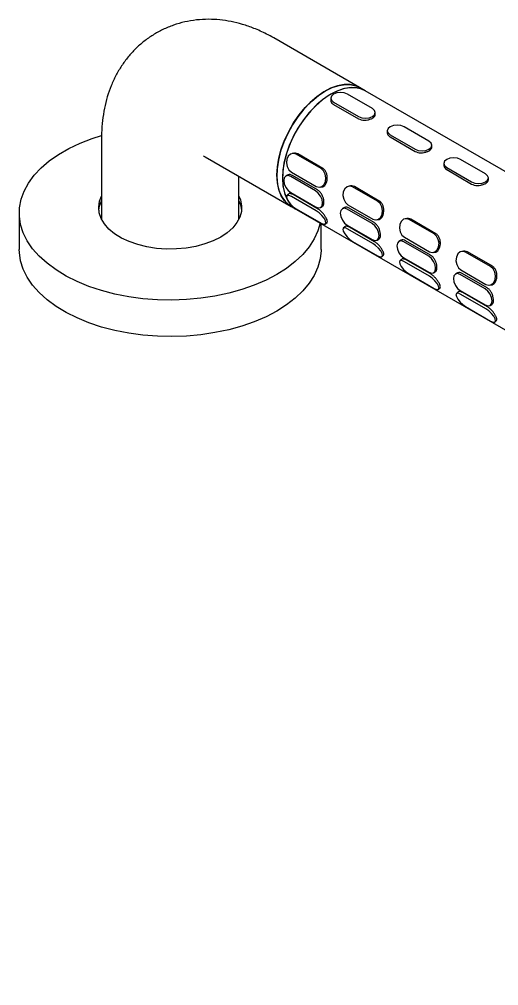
# Model space of a CAD drawing. Extents: x 109 to 1049, y 29 to 427.
# Drawn here: x 384.3 to 425.1, y 211 to 293.2 of the extents above; entities that cross this region are included whole.
import ezdxf

# ---------------------------------------------------------------- set-up
doc = ezdxf.new("R2010")
doc.units = 0
doc.header["$LTSCALE"] = 23.1
doc.header["$MEASUREMENT"] = 0
doc.layers.get('0').update_dxf_attribs({"linetype": 'CONTINUOUS'})

msp = doc.modelspace()

# ---------------------------------------------------------------- linework, layer by layer
at = {"color": 7, "linetype": 'Continuous', "lineweight": 25}
for p, q in [((413.2277, 287.3794), (405.9209, 291.5975)), ((414.3179, 285.5937), (412.1966, 286.8183)), ((413.6991, 287.1072), (413.2277, 287.3794)), ((528.0147, 221.1142), (413.6991, 287.1072)), ((410.774, 286.4781), (410.774, 286.3177)), ((411.0181, 286.1379), (413.1394, 284.9133)), ((411.0181, 285.953), (413.1394, 284.7284)), ((414.562, 285.0931), (414.562, 285.2536)), ((415.5823, 283.7023), (415.5823, 283.5419)), ((419.1262, 282.8179), (417.0049, 284.0426)), ((391.2786, 283.1427), (391.2786, 276.1583)), ((415.8264, 283.3621), (417.9477, 282.1375)), ((415.8264, 283.1772), (417.9477, 281.9526)), ((419.3703, 282.3173), (419.3703, 282.4778)), ((400.088, 281.4936), (407.3948, 277.2755)), ((407.6309, 281.798), (407.4914, 281.776)), ((409.9435, 280.484), (407.8222, 281.7086)), ((410.094, 280.5076), (407.9727, 281.7322)), ((423.9345, 280.0422), (421.8132, 281.2668)), ((420.3906, 280.9265), (420.3906, 280.7661)), ((420.6347, 280.5863), (422.756, 279.3617)), ((420.6347, 280.4014), (422.756, 279.1768)), ((402.9452, 276.1583), (402.9452, 279.8441)), ((407.0873, 279.9315), (406.9483, 279.8512)), ((409.4862, 278.5853), (407.3649, 279.8099)), ((407.4192, 280.1971), (409.5405, 278.9724)), ((409.6464, 278.6778), (407.5251, 279.9024)), ((424.1786, 279.5416), (424.1786, 279.702)), ((409.8714, 278.905), (410.0108, 278.9269)), ((412.4392, 279.0222), (412.2997, 279.0003)), ((414.7519, 277.7082), (412.6305, 278.9328)), ((414.9024, 277.7318), (412.7811, 278.9564)), ((407.1582, 278.3172), (407.0323, 278.1916)), ((407.365, 278.4491), (409.4863, 277.2245)), ((409.5407, 276.9001), (407.4193, 278.1247)), ((409.6912, 277.0502), (407.5698, 278.2748)), ((407.3948, 277.2755), (407.8662, 277.0033)), ((407.8225, 277.0786), (409.9438, 275.854)), ((407.8662, 277.0033), (522.1818, 211.0103)), ((409.9029, 277.1832), (410.042, 277.2635)), ((411.8956, 277.1557), (411.7566, 277.0754)), ((414.2946, 275.8095), (412.1732, 277.0341)), ((412.2275, 277.4213), (414.3489, 276.1967)), ((414.4547, 275.902), (412.3334, 277.1266)), ((384.2786, 276.7152), (384.2786, 273.6164)), ((414.6797, 276.1292), (414.8191, 276.1511)), ((417.2475, 276.2464), (417.1081, 276.2245)), ((419.5602, 274.9324), (417.4389, 276.157)), ((419.7107, 274.956), (417.5894, 276.1806)), ((409.9452, 273.6164), (409.9452, 275.8031)), ((410.3308, 275.7871), (410.4567, 275.9127)), ((411.9665, 275.5414), (411.8407, 275.4158)), ((412.1733, 275.6733), (414.2946, 274.4487)), ((414.349, 274.1243), (412.2277, 275.3489)), ((414.4995, 274.2744), (412.3782, 275.499)), ((414.7113, 274.4074), (414.8503, 274.4877)), ((417.0359, 274.6455), (419.1572, 273.4209)), ((412.6308, 274.3028), (414.7521, 273.0782)), ((416.704, 274.3799), (416.5649, 274.2996)), ((419.1029, 273.0337), (416.9816, 274.2584)), ((419.263, 273.1262), (417.1417, 274.3508)), ((415.1391, 273.0113), (415.265, 273.1369)), ((416.9816, 272.8975), (419.103, 271.6729)), ((419.488, 273.3534), (419.6275, 273.3753)), ((422.0558, 273.4706), (421.9164, 273.4487)), ((424.3685, 272.1566), (422.2472, 273.3812)), ((424.519, 272.1802), (422.3977, 273.4048)), ((416.7749, 272.7656), (416.649, 272.64)), ((419.1573, 271.3485), (417.036, 272.5731)), ((419.3078, 271.4986), (417.1865, 272.7232)), ((417.4391, 271.527), (419.5605, 270.3024)), ((419.5196, 271.6316), (419.6586, 271.7119)), ((421.5123, 271.6041), (421.3733, 271.5238)), ((423.9112, 270.258), (421.7899, 271.4826)), ((421.8442, 271.8697), (423.9655, 270.6451)), ((424.0714, 270.3504), (421.9501, 271.575)), ((419.9475, 270.2355), (420.0733, 270.3611)), ((424.2963, 270.5776), (424.4358, 270.5995)), ((421.5832, 269.9898), (421.4573, 269.8642)), ((421.79, 270.1217), (423.9113, 268.8971)), ((423.9656, 268.5727), (421.8443, 269.7973)), ((424.1161, 268.7228), (421.9948, 269.9475)), ((422.2475, 268.7512), (424.3688, 267.5266)), ((424.3279, 268.8558), (424.467, 268.9361)), ((424.7558, 267.4597), (424.8817, 267.5853))]:
    msp.add_line(p, q, dxfattribs=at)
at = {"color": 7, "linetype": 'Continuous', "lineweight": 25, "flags": 128}
for points in [[(406.1864, 279.9462), (406.2284, 280.6483), (406.3535, 281.3846), (406.5592, 282.1401), (406.8412, 282.8994), (407.1939, 283.647), (407.6101, 284.3678), (408.0812, 285.0471), (408.5977, 285.671), (409.1491, 286.2268), (409.7242, 286.7032), (410.3112, 287.0906), (410.8983, 287.381), (411.4733, 287.5685), (412.0247, 287.6493), (412.5413, 287.6218), (413.0124, 287.4865), (413.2277, 287.3794)], [(413.2277, 287.3794), (412.9083, 287.5272), (412.4258, 287.6378), (411.9003, 287.6403), (411.3424, 287.5346), (410.7635, 287.323), (410.1754, 287.0096), (409.5901, 286.6009), (409.0195, 286.1053), (408.4751, 285.5327), (407.9682, 284.8949), (407.5089, 284.2048), (407.1067, 283.4765), (406.7697, 282.7248), (406.5048, 281.965), (406.3174, 281.2126), (406.2113, 280.4829), (406.1887, 279.7907), (406.25, 279.1502), (406.3939, 278.5743), (406.6176, 278.0749), (406.9165, 277.662)], [(410.7824, 286.8183), (410.1953, 286.4309), (409.6203, 285.9544), (409.0689, 285.3985), (408.5524, 284.7746), (408.0813, 284.0954), (407.6652, 283.3746), (407.3125, 282.6269), (407.0305, 281.8676), (406.8249, 281.1121), (406.6998, 280.3759), (406.6578, 279.6738), (406.6999, 279.0202), (406.825, 278.4284), (407.0307, 277.9104), (407.3128, 277.4768), (407.6655, 277.1364), (407.8662, 277.0033)], [(413.6991, 287.1072), (413.3797, 287.255), (412.8972, 287.3656), (412.3717, 287.3681), (411.8138, 287.2625), (411.2349, 287.0508), (410.6468, 286.7375), (410.0615, 286.3288), (409.4909, 285.8331), (408.9465, 285.2605), (408.4396, 284.6227), (407.9803, 283.9326), (407.5781, 283.2043), (407.2411, 282.4526), (406.9762, 281.6928), (406.7888, 280.9404), (406.6827, 280.2107), (406.6601, 279.5186), (406.7214, 278.878), (406.8653, 278.3022), (407.089, 277.8028), (407.3879, 277.3899)], [(412.1966, 286.8183), (411.9262, 286.9226), (411.6073, 286.9592), (411.2884, 286.9226), (411.0181, 286.8183), (410.8374, 286.6622), (410.774, 286.4781), (410.8374, 286.294), (411.0181, 286.1379)], [(413.6991, 287.1072), (413.4836, 287.2145), (413.0124, 287.3497), (412.4959, 287.3772), (411.9445, 287.2963), (411.3694, 287.1087), (410.7824, 286.8183)], [(413.1394, 284.9133), (413.4097, 284.809), (413.7286, 284.7724), (414.0475, 284.809), (414.3179, 284.9133), (414.4985, 285.0694), (414.562, 285.2536), (414.4985, 285.4377), (414.3179, 285.5937)], [(417.0049, 284.0426), (416.7345, 284.1468), (416.4156, 284.1834), (416.0967, 284.1468), (415.8264, 284.0425), (415.6457, 283.8864), (415.5823, 283.7023), (415.6457, 283.5182), (415.8264, 283.3621)], [(406.1818, 271.4739), (405.2632, 270.993), (404.2684, 270.5656), (403.2069, 270.1956), (402.0885, 269.8864), (400.9236, 269.641), (399.7231, 269.4617), (398.4982, 269.3501), (397.2604, 269.3072), (396.0212, 269.3335), (394.7921, 269.4287), (393.5848, 269.592), (392.4103, 269.8218), (391.2798, 270.1159), (390.2037, 270.4717), (389.1922, 270.8857), (388.2545, 271.3542), (387.3996, 271.8727), (386.6353, 272.4365), (385.9689, 273.0401), (385.4065, 273.6781), (384.9534, 274.3445), (384.6138, 275.033), (384.3909, 275.7372), (384.2868, 276.4505), (384.3024, 277.1663), (384.4376, 277.8779), (384.6912, 278.5787), (385.0607, 279.262), (385.5427, 279.9216), (386.1328, 280.5512), (386.8254, 281.145), (387.614, 281.6975), (388.4913, 282.2034), (389.4491, 282.6581), (390.4784, 283.0573), (391.2716, 283.3121)], [(417.9477, 282.1375), (418.2181, 282.0332), (418.537, 281.9966), (418.8559, 282.0333), (419.1262, 282.1376), (419.3069, 282.2936), (419.3703, 282.4778), (419.3069, 282.6619), (419.1262, 282.8179)], [(407.8222, 281.7086), (407.5814, 281.7812), (407.3465, 281.7277), (407.1534, 281.5563), (407.0315, 281.293), (406.9992, 280.9779), (407.0616, 280.6589), (407.2091, 280.3848), (407.4192, 280.1971)], [(421.8132, 281.2668), (421.5429, 281.3711), (421.224, 281.4077), (420.9051, 281.371), (420.6347, 281.2667), (420.4541, 281.1106), (420.3906, 280.9265), (420.4541, 280.7424), (420.6347, 280.5863)], [(409.5405, 278.9724), (409.7814, 278.8998), (410.0162, 278.9533), (410.2093, 279.1247), (410.3313, 279.388), (410.3636, 279.7031), (410.3012, 280.0221), (410.1537, 280.2962), (409.9435, 280.484)], [(407.3948, 277.2755), (407.1939, 277.4086), (406.8412, 277.7491), (406.5592, 278.1827), (406.3535, 278.7008), (406.2284, 279.2926), (406.1864, 279.9462)], [(407.3649, 279.8099), (407.1394, 279.8883), (406.9483, 279.8512), (406.8205, 279.7042), (406.7757, 279.4697), (406.8206, 279.1834), (406.9483, 278.8889), (407.1395, 278.631), (407.365, 278.4491)], [(422.756, 279.3617), (423.0264, 279.2574), (423.3453, 279.2208), (423.6642, 279.2575), (423.9345, 279.3618), (424.1152, 279.5179), (424.1786, 279.702), (424.1152, 279.8861), (423.9345, 280.0422)], [(409.4863, 277.2245), (409.7118, 277.1461), (409.903, 277.1832), (410.0307, 277.3302), (410.0755, 277.5647), (410.0307, 277.851), (409.9029, 278.1455), (409.7117, 278.4033), (409.4862, 278.5853)], [(412.6305, 278.9328), (412.3897, 279.0054), (412.1549, 278.952), (411.9618, 278.7805), (411.8398, 278.5172), (411.8075, 278.2021), (411.8699, 277.8832), (412.0174, 277.609), (412.2275, 277.4213)], [(401.4113, 274.6702), (400.7704, 274.349), (400.0584, 274.0824), (399.2891, 273.8755), (398.4773, 273.7325), (397.639, 273.6561), (396.7904, 273.6478), (395.9481, 273.7078), (395.1284, 273.8348), (394.3473, 274.0265), (393.6201, 274.2791), (392.9608, 274.5876), (392.3823, 274.9461), (391.8959, 275.3476), (391.5109, 275.7842), (391.235, 276.2476), (391.0735, 276.7286), (391.0296, 277.2179), (391.104, 277.7059), (391.2786, 278.1512)], [(391.0389, 276.95), (391.104, 277.2963), (391.2786, 277.7416)], [(402.9452, 278.1512), (403.0841, 277.8231), (403.1871, 277.3368), (403.1718, 276.8469), (403.0386, 276.363), (402.7901, 275.8945), (402.431, 275.4506), (401.9684, 275.0398), (401.4113, 274.6702)], [(402.9452, 277.7416), (403.0841, 277.4135), (403.1849, 276.95)], [(407.4193, 278.1247), (407.2092, 278.215), (407.0617, 278.212), (406.9994, 278.1161), (407.0317, 277.9418), (407.1537, 277.7158), (407.3468, 277.4723), (407.5816, 277.2486), (407.8225, 277.0786)], [(406.9165, 277.662), (407.2845, 277.3441), (407.3948, 277.2755)], [(407.3879, 277.3899), (407.756, 277.072), (407.8662, 277.0033)], [(412.1732, 277.0341), (411.9477, 277.1125), (411.7566, 277.0754), (411.6289, 276.9284), (411.584, 276.6939), (411.6289, 276.4076), (411.7566, 276.1131), (411.9478, 275.8553), (412.1733, 275.6733)], [(414.3489, 276.1967), (414.5897, 276.124), (414.8246, 276.1775), (415.0177, 276.3489), (415.1396, 276.6122), (415.1719, 276.9273), (415.1095, 277.2463), (414.962, 277.5205), (414.7519, 277.7082)], [(409.9438, 275.854), (410.154, 275.7636), (410.3014, 275.7667), (410.3638, 275.8626), (410.3315, 276.0369), (410.2095, 276.2629), (410.0164, 276.5063), (409.7815, 276.7301), (409.5407, 276.9001)], [(417.4389, 276.157), (417.198, 276.2296), (416.9632, 276.1762), (416.7701, 276.0047), (416.6481, 275.7414), (416.6159, 275.4263), (416.6782, 275.1074), (416.8257, 274.8332), (417.0359, 274.6455)], [(409.8581, 275.8534), (409.6741, 275.2004), (409.3622, 274.5075), (408.9359, 273.8353), (408.3992, 273.19), (407.7572, 272.5775), (407.0157, 272.0037), (406.1818, 271.4739)], [(412.2277, 275.3489), (412.0175, 275.4392), (411.87, 275.4362), (411.8077, 275.3403), (411.84, 275.166), (411.962, 274.94), (412.1551, 274.6965), (412.39, 274.4728), (412.6308, 274.3028)], [(414.2946, 274.4487), (414.5201, 274.3703), (414.7113, 274.4074), (414.839, 274.5544), (414.8839, 274.7889), (414.839, 275.0752), (414.7112, 275.3697), (414.5201, 275.6276), (414.2946, 275.8095)], [(419.1572, 273.4209), (419.398, 273.3482), (419.6329, 273.4017), (419.826, 273.5731), (419.9479, 273.8365), (419.9802, 274.1516), (419.9178, 274.4705), (419.7704, 274.7447), (419.5602, 274.9324)], [(414.7521, 273.0782), (414.9623, 272.9878), (415.1098, 272.9909), (415.1721, 273.0868), (415.1398, 273.2611), (415.0178, 273.4871), (414.8247, 273.7305), (414.5898, 273.9543), (414.349, 274.1243)], [(416.9816, 274.2584), (416.7561, 274.3367), (416.5649, 274.2996), (416.4372, 274.1526), (416.3924, 273.9181), (416.4372, 273.6318), (416.565, 273.3373), (416.7561, 273.0795), (416.9816, 272.8975)], [(406.1818, 268.3751), (405.2632, 267.8942), (404.2684, 267.4668), (403.2069, 267.0968), (402.0885, 266.7876), (400.9236, 266.5422), (399.7231, 266.3629), (398.4982, 266.2512), (397.2604, 266.2084), (396.0212, 266.2347), (394.7921, 266.3299), (393.5848, 266.4932), (392.4103, 266.723), (391.2798, 267.0171), (390.2037, 267.3729), (389.1922, 267.7869), (388.2545, 268.2554), (387.3996, 268.7739), (386.6353, 269.3376), (385.9689, 269.9413), (385.4065, 270.5793), (384.9534, 271.2457), (384.6138, 271.9342), (384.3909, 272.6384), (384.2868, 273.3517), (384.2786, 273.6164)], [(409.9452, 273.6164), (409.9442, 273.5231), (409.8687, 272.8086), (409.6741, 272.1016), (409.3622, 271.4087), (408.9359, 270.7365), (408.3992, 270.0911), (407.7572, 269.4787), (407.0157, 268.9049), (406.1818, 268.3751)], [(419.103, 271.6729), (419.3285, 271.5945), (419.5196, 271.6316), (419.6473, 271.7786), (419.6922, 272.0131), (419.6473, 272.2994), (419.5196, 272.5939), (419.3284, 272.8518), (419.1029, 273.0337)], [(422.2472, 273.3812), (422.0064, 273.4538), (421.7715, 273.4004), (421.5784, 273.2289), (421.4564, 272.9656), (421.4242, 272.6505), (421.4866, 272.3316), (421.634, 272.0574), (421.8442, 271.8697)], [(417.036, 272.5731), (416.8258, 272.6635), (416.6784, 272.6604), (416.616, 272.5645), (416.6483, 272.3902), (416.7703, 272.1642), (416.9634, 271.9208), (417.1983, 271.697), (417.4391, 271.527)], [(423.9655, 270.6451), (424.2064, 270.5724), (424.4412, 270.6259), (424.6343, 270.7973), (424.7563, 271.0607), (424.7885, 271.3758), (424.7262, 271.6947), (424.5787, 271.9689), (424.3685, 272.1566)], [(419.5605, 270.3024), (419.7706, 270.2121), (419.9181, 270.2151), (419.9804, 270.311), (419.9481, 270.4853), (419.8261, 270.7113), (419.633, 270.9548), (419.3982, 271.1785), (419.1573, 271.3485)], [(421.7899, 271.4826), (421.5644, 271.5609), (421.3732, 271.5238), (421.2455, 271.3768), (421.2007, 271.1423), (421.2455, 270.856), (421.3733, 270.5615), (421.5645, 270.3037), (421.79, 270.1217)], [(421.8443, 269.7973), (421.6342, 269.8877), (421.4867, 269.8847), (421.4244, 269.7887), (421.4566, 269.6144), (421.5786, 269.3884), (421.7718, 269.145), (422.0066, 268.9212), (422.2475, 268.7512)], [(423.9113, 268.8971), (424.1368, 268.8187), (424.3279, 268.8559), (424.4557, 269.0029), (424.5005, 269.2374), (424.4556, 269.5236), (424.3279, 269.8181), (424.1367, 270.076), (423.9112, 270.258)], [(424.3688, 267.5266), (424.5789, 267.4363), (424.7264, 267.4393), (424.7888, 267.5352), (424.7565, 267.7095), (424.6345, 267.9355), (424.4413, 268.179), (424.2065, 268.4027), (423.9656, 268.5727)]]:
    msp.add_lwpolyline(points, dxfattribs=at)
at = {"color": 7, "linetype": 'Continuous', "lineweight": 25}
for points, knots in [([(405.9209, 291.5975), (405.7158, 291.7117), (405.1668, 292.0174), (404.2824, 292.414), (403.2755, 292.7641), (402.3034, 293.0043), (401.3393, 293.1484), (400.3528, 293.1991), (399.3521, 293.1457), (398.3496, 292.9778), (397.3927, 292.7037), (396.4896, 292.3303), (395.6462, 291.8649), (394.868, 291.315), (394.1593, 290.6878), (393.5235, 289.9903), (392.9628, 289.2284), (392.4787, 288.4064), (392.0726, 287.5279), (391.7462, 286.5952), (391.5013, 285.6103), (391.3416, 284.5755), (391.2835, 283.7456), (391.2795, 283.2623), (391.2786, 283.1427)], [0, 0, 0, 0, 0.0329976, 0.0883186, 0.1374133, 0.1852481, 0.2318617, 0.2773944, 0.3270493, 0.3754939, 0.4227976, 0.4691854, 0.5148854, 0.560125, 0.6050779, 0.6499716, 0.6950538, 0.7405819, 0.7868188, 0.8340209, 0.882411, 0.9321341, 0.9832039, 1, 1, 1, 1]), ([(410.7748, 286.3177), (410.7834, 286.2592), (410.8008, 286.1411), (410.9109, 286.0202), (410.9963, 285.9666), (411.0181, 285.953)], [0, 0, 0, 0, 0.422767, 0.8530174, 1, 1, 1, 1]), ([(413.1394, 284.7284), (413.2117, 284.6952), (413.3564, 284.6288), (413.6323, 284.6007), (413.9153, 284.6259), (414.1787, 284.7011), (414.3934, 284.8124), (414.5221, 284.946), (414.577, 285.0438), (414.5615, 285.0923), (414.5612, 285.0931)], [0, 0, 0, 0, 0.1421856, 0.2843358, 0.4274011, 0.5710768, 0.7137656, 0.8554246, 0.9975844, 1, 1, 1, 1]), ([(415.5831, 283.5419), (415.5917, 283.4834), (415.6092, 283.3653), (415.7193, 283.2444), (415.8047, 283.1908), (415.8264, 283.1772)], [0, 0, 0, 0, 0.422767, 0.8530174, 1, 1, 1, 1]), ([(417.9477, 281.9526), (418.02, 281.9194), (418.1647, 281.853), (418.4407, 281.8249), (418.7237, 281.8501), (418.987, 281.9253), (419.2017, 282.0366), (419.3304, 282.1702), (419.3853, 282.268), (419.3698, 282.3165), (419.3695, 282.3173)], [0, 0, 0, 0, 0.1421856, 0.2843358, 0.4274011, 0.5710768, 0.7137656, 0.8554246, 0.9975844, 1, 1, 1, 1]), ([(399.939, 281.5687), (399.9468, 281.5663), (399.961, 281.562), (400.0484, 281.5149), (400.088, 281.4936)], [0, 0, 0, 0, 0.54673391, 1, 1, 1, 1]), ([(407.9727, 281.7322), (407.9035, 281.7649), (407.7923, 281.8174), (407.6762, 281.7953), (407.6323, 281.7869)], [0, 0, 0, 0, 0.6219957, 1, 1, 1, 1]), ([(410.0094, 278.9379), (410.035, 278.9391), (410.1264, 278.9433), (410.2606, 279.0463), (410.3927, 279.234), (410.4711, 279.486), (410.4894, 279.7656), (410.4435, 280.0445), (410.3335, 280.2907), (410.2036, 280.4381), (410.1163, 280.4935), (410.094, 280.5076)], [0, 0, 0, 0, 0.05044618, 0.17992388, 0.30995398, 0.43909097, 0.56729595, 0.6959542, 0.82575665, 0.95563188, 1, 1, 1, 1]), ([(420.3914, 280.7662), (420.4001, 280.7076), (420.4175, 280.5895), (420.5276, 280.4687), (420.613, 280.4151), (420.6347, 280.4014)], [0, 0, 0, 0, 0.422767, 0.8530174, 1, 1, 1, 1]), ([(407.5251, 279.9024), (407.4589, 279.9314), (407.3265, 279.9894), (407.1717, 279.984), (407.109, 279.935), (407.0929, 279.9224)], [0, 0, 0, 0, 0.4266983, 0.8532906, 1, 1, 1, 1]), ([(422.756, 279.1768), (422.8284, 279.1436), (422.973, 279.0772), (423.249, 279.0491), (423.532, 279.0743), (423.7953, 279.1495), (424.0101, 279.2609), (424.1388, 279.3944), (424.1936, 279.4922), (424.1781, 279.5407), (424.1778, 279.5415)], [0, 0, 0, 0, 0.14218558, 0.28433583, 0.42740112, 0.57107677, 0.71376559, 0.8554246, 0.99758443, 1, 1, 1, 1]), ([(410.0364, 277.2725), (410.0642, 277.2883), (410.1345, 277.3281), (410.1888, 277.4818), (410.2001, 277.7037), (410.1525, 277.963), (410.0516, 278.2268), (409.9024, 278.4642), (409.7572, 278.6086), (409.6689, 278.6637), (409.6464, 278.6778)], [0, 0, 0, 0, 0.0941488, 0.2377793, 0.3804232, 0.5220377, 0.6641528, 0.8075318, 0.9509912, 1, 1, 1, 1]), ([(412.7811, 278.9564), (412.7119, 278.9891), (412.6006, 279.0417), (412.4845, 279.0195), (412.4406, 279.0112)], [0, 0, 0, 0, 0.6219957, 1, 1, 1, 1]), ([(407.5698, 278.2748), (407.5057, 278.3058), (407.3775, 278.3677), (407.2325, 278.3736), (407.1848, 278.3287), (407.1649, 278.3101)], [0, 0, 0, 0, 0.3687033, 0.737315, 1, 1, 1, 1]), ([(410.45, 275.9197), (410.4573, 275.923), (410.4898, 275.9378), (410.4819, 276.0338), (410.4269, 276.1999), (410.3124, 276.411), (410.1546, 276.636), (409.9647, 276.8473), (409.8034, 276.9819), (409.7139, 277.0363), (409.6912, 277.0502)], [0, 0, 0, 0, 0.0440598, 0.1956323, 0.3461637, 0.4956088, 0.6455822, 0.7968893, 0.9482813, 1, 1, 1, 1]), ([(412.3334, 277.1266), (412.2672, 277.1556), (412.1348, 277.2137), (411.98, 277.2082), (411.9173, 277.1592), (411.9012, 277.1467)], [0, 0, 0, 0, 0.4266983, 0.8532906, 1, 1, 1, 1]), ([(414.8177, 276.1621), (414.8433, 276.1633), (414.9347, 276.1675), (415.069, 276.2705), (415.201, 276.4582), (415.2794, 276.7102), (415.2977, 276.9898), (415.2518, 277.2688), (415.1418, 277.5149), (415.0119, 277.6623), (414.9246, 277.7177), (414.9024, 277.7318)], [0, 0, 0, 0, 0.0504462, 0.1799239, 0.309954, 0.439091, 0.567296, 0.6959542, 0.8257566, 0.9556319, 1, 1, 1, 1]), ([(417.5894, 276.1806), (417.5202, 276.2133), (417.4089, 276.2659), (417.2928, 276.2437), (417.2489, 276.2354)], [0, 0, 0, 0, 0.6219957, 1, 1, 1, 1]), ([(412.3782, 275.499), (412.314, 275.53), (412.1858, 275.5919), (412.0408, 275.5978), (411.9931, 275.553), (411.9732, 275.5343)], [0, 0, 0, 0, 0.3687033, 0.737315, 1, 1, 1, 1]), ([(414.8447, 274.4967), (414.8726, 274.5125), (414.9428, 274.5523), (414.9972, 274.706), (415.0084, 274.9279), (414.9609, 275.1872), (414.8599, 275.451), (414.7108, 275.6884), (414.5656, 275.8328), (414.4772, 275.888), (414.4547, 275.902)], [0, 0, 0, 0, 0.0941488, 0.2377793, 0.3804232, 0.5220377, 0.6641528, 0.8075318, 0.9509912, 1, 1, 1, 1]), ([(419.626, 273.3863), (419.6517, 273.3875), (419.743, 273.3917), (419.8773, 273.4947), (420.0094, 273.6824), (420.0877, 273.9345), (420.106, 274.214), (420.0602, 274.493), (419.9502, 274.7391), (419.8202, 274.8866), (419.7329, 274.9419), (419.7107, 274.956)], [0, 0, 0, 0, 0.0504462, 0.1799239, 0.309954, 0.439091, 0.567296, 0.6959542, 0.8257566, 0.9556319, 1, 1, 1, 1]), ([(415.2583, 273.1439), (415.2656, 273.1473), (415.2981, 273.1621), (415.2903, 273.258), (415.2352, 273.4241), (415.1207, 273.6352), (414.963, 273.8602), (414.773, 274.0715), (414.6117, 274.2061), (414.5223, 274.2605), (414.4995, 274.2744)], [0, 0, 0, 0, 0.0440598, 0.1956323, 0.3461637, 0.4956088, 0.6455822, 0.7968893, 0.9482813, 1, 1, 1, 1]), ([(417.1417, 274.3508), (417.0755, 274.3798), (416.9432, 274.4379), (416.7883, 274.4324), (416.7256, 274.3834), (416.7096, 274.3709)], [0, 0, 0, 0, 0.4266983, 0.8532906, 1, 1, 1, 1]), ([(417.1865, 272.7232), (417.1224, 272.7542), (416.9942, 272.8161), (416.8492, 272.822), (416.8014, 272.7772), (416.7816, 272.7585)], [0, 0, 0, 0, 0.3687033, 0.73731501, 1, 1, 1, 1]), ([(419.6531, 271.7209), (419.6809, 271.7367), (419.7511, 271.7766), (419.8055, 271.9302), (419.8168, 272.1521), (419.7692, 272.4114), (419.6682, 272.6752), (419.5191, 272.9126), (419.3739, 273.057), (419.2855, 273.1122), (419.263, 273.1262)], [0, 0, 0, 0, 0.0941488, 0.2377793, 0.3804232, 0.5220377, 0.6641528, 0.8075318, 0.9509912, 1, 1, 1, 1]), ([(422.3977, 273.4048), (422.3285, 273.4375), (422.2173, 273.4901), (422.1012, 273.4679), (422.0573, 273.4596)], [0, 0, 0, 0, 0.6219957, 1, 1, 1, 1]), ([(424.4344, 270.6105), (424.46, 270.6117), (424.5514, 270.616), (424.6856, 270.719), (424.8177, 270.9066), (424.8961, 271.1587), (424.9143, 271.4382), (424.8685, 271.7172), (424.7585, 271.9633), (424.6285, 272.1108), (424.5413, 272.1661), (424.519, 272.1802)], [0, 0, 0, 0, 0.0504462, 0.1799239, 0.309954, 0.439091, 0.567296, 0.6959542, 0.8257566, 0.9556319, 1, 1, 1, 1]), ([(420.0666, 270.3681), (420.0739, 270.3715), (420.1064, 270.3863), (420.0986, 270.4822), (420.0435, 270.6483), (419.929, 270.8594), (419.7713, 271.0844), (419.5813, 271.2957), (419.42, 271.4303), (419.3306, 271.4848), (419.3078, 271.4986)], [0, 0, 0, 0, 0.0440598, 0.1956323, 0.3461637, 0.4956088, 0.6455822, 0.7968893, 0.9482813, 1, 1, 1, 1]), ([(421.9501, 271.575), (421.8839, 271.6041), (421.7515, 271.6621), (421.5967, 271.6567), (421.5339, 271.6076), (421.5179, 271.5951)], [0, 0, 0, 0, 0.4266983, 0.8532906, 1, 1, 1, 1]), ([(424.4614, 268.9451), (424.4892, 268.9609), (424.5595, 269.0008), (424.6138, 269.1544), (424.6251, 269.3763), (424.5775, 269.6356), (424.4765, 269.8994), (424.3274, 270.1368), (424.1822, 270.2812), (424.0939, 270.3364), (424.0714, 270.3504)], [0, 0, 0, 0, 0.0941488, 0.2377793, 0.3804232, 0.5220377, 0.6641528, 0.8075318, 0.9509912, 1, 1, 1, 1]), ([(421.9948, 269.9475), (421.9307, 269.9784), (421.8025, 270.0404), (421.6575, 270.0462), (421.6098, 270.0014), (421.5899, 269.9827)], [0, 0, 0, 0, 0.3687033, 0.737315, 1, 1, 1, 1]), ([(424.8749, 267.5924), (424.8823, 267.5957), (424.9147, 267.6105), (424.9069, 267.7065), (424.8518, 267.8725), (424.7373, 268.0836), (424.5796, 268.3086), (424.3896, 268.5199), (424.2284, 268.6545), (424.1389, 268.709), (424.1161, 268.7228)], [0, 0, 0, 0, 0.0440598, 0.1956323, 0.3461637, 0.4956088, 0.6455822, 0.7968893, 0.9482813, 1, 1, 1, 1])]:
    msp.add_open_spline(points, degree=3, knots=knots, dxfattribs=at)

doc.saveas('drawing.dxf')
